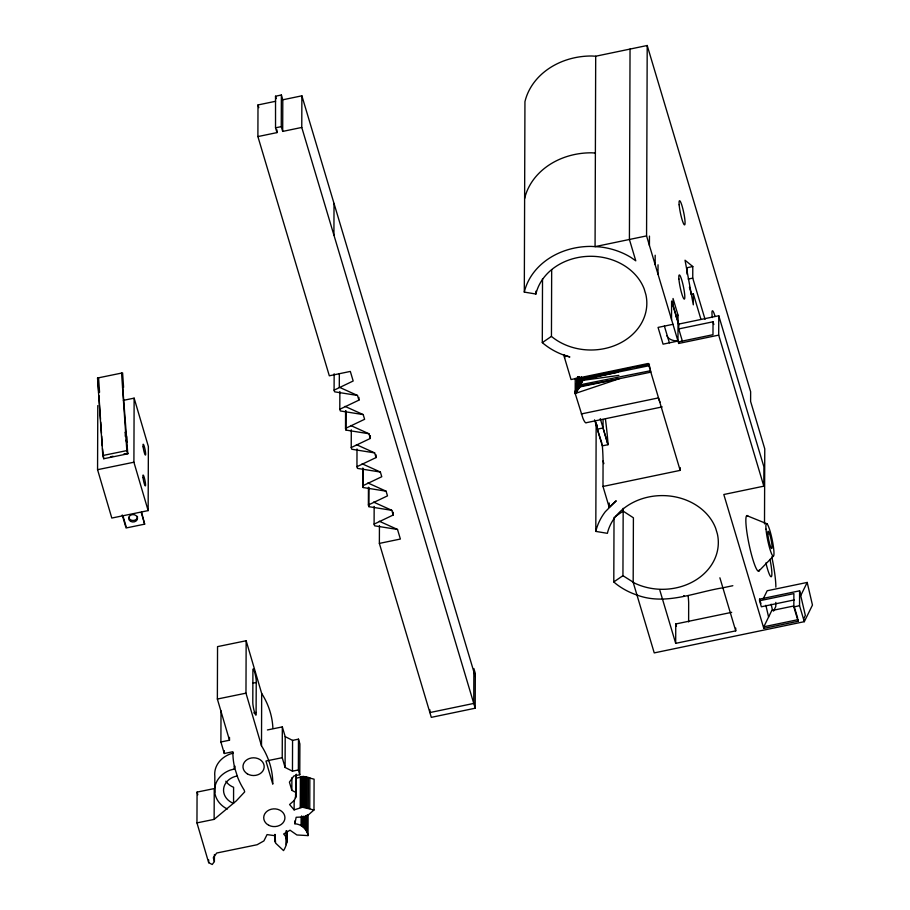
<?xml version="1.0" encoding="UTF-8"?>
<svg xmlns="http://www.w3.org/2000/svg" width="910" height="910" viewBox="0 0 910 910"><rect width="100%" height="100%" fill="white"/><g stroke="black" fill="none" stroke-linecap="round" stroke-linejoin="round"><path stroke-width="1.36" d="M798.127 621.257L798.127 619.642L763.82 626.785L763.808 628.401L798.127 621.257L793.827 606.902L793.884 593.616L759.566 600.759L761.363 606.777L794.293 599.917M682.386 341.182L678.735 328.931L678.746 324.085L673.025 304.941L673.047 298.491L678.052 315.247L677.973 341.057L678.678 343.457L718.695 335.119L718.764 315.759L678.746 324.085L678.03 322.618M688.631 621.939L688.665 602.704A34.159 4.584 78.2 0 0 688.165 596.141M123.362 400.354L134.134 398.148L148.375 446.526L148.148 510.601L111.805 518.052L97.563 469.685L97.791 405.598M122.77 387.865L127.787 453.806L103.751 458.731L102.523 448.641M125.273 436.322L125.284 432.079L126.706 436.891L126.683 442.544L125.978 440.144M148.148 510.601L133.906 462.223L134.134 398.148M122.236 514.98L126.058 527.982L144.656 524.16L141.607 512.25M196.958 822.89L197.072 792.098L214.237 788.583L214.134 819.375L196.958 822.89L208.674 862.691L212.246 864.5L214.396 861.52L214.43 854.524M208.674 862.691L208.686 859.893M214.771 792.326L214.828 776.196A26.333 22.033 0.2 0 1 230.139 754.026L233.347 753.127M214.134 819.375L236.202 800.959L244.699 791.882L244.164 790.051A95.778 80.137 0.2 0 1 237.874 777.857L234.791 768.233A95.778 80.137 0.2 0 1 232.88 751.728L224.292 753.491L220.902 741.98L229.491 740.217L217.365 699.039L217.547 646.623L246.155 640.754L261.671 693.431A95.778 80.137 0.2 0 1 272.898 728.432M220.902 741.98L221.016 710.824M224.292 753.491L224.304 750.659M229.491 740.217L229.502 737.384M227.443 808.979L225.1 807.796A26.333 22.033 0.2 0 1 230.082 770.167L234.37 768.973L234.37 766.277M234.962 766.152L234.37 768.973M267.415 729.957L282.327 726.897L282.225 757.689L265.959 761.033L272.784 784.17A95.778 80.137 0.2 0 0 268.973 761.215L267.779 758.053A95.778 80.137 0.2 0 0 261.5 745.859L245.973 693.17L246.155 640.754M429.884 709.811L429.873 712.564L473.757 703.43L473.882 668.577L475.304 673.366L475.191 708.219L431.306 717.353L379.368 543.407L400.377 539.038L397.522 529.461L374.601 525.821L374.101 524.126L393.2 515.014L391.8 510.317L368.891 506.677L368.379 504.982L387.489 495.87L386.079 491.173L363.17 487.533L362.669 485.838L381.768 476.726L380.369 472.028L357.459 468.388L356.947 466.693L376.046 457.582L374.647 452.884L351.738 449.244L351.226 447.549L370.336 438.438L368.937 433.74L346.016 430.1L345.516 428.405L364.614 419.294L363.215 414.596L340.306 410.956L339.794 409.261L358.904 400.138L357.505 395.452L334.584 391.812L334.095 390.151L353.182 380.994L350.327 371.428L329.318 375.796L257.894 136.58L257.996 104.946L275.605 101.283M256.097 712.45L256.233 682.477A7.075 0.933 78.4 0 0 254.72 672.433A7.075 0.933 78.4 0 0 252.912 670.727L252.798 702.77A7.075 0.933 78.4 0 0 254.698 712.837A7.075 0.933 78.4 0 0 256.142 713.099L256.097 712.45L253.81 712.917M261.5 745.859L261.671 693.431M308.103 814.598L308.024 835.596L296.899 834.982L290.028 830.193L283.647 833.992C288.641 838.69 286.73 845.64 283.545 850.6L275.605 843.126L274.934 834.368M275.093 842.046L275.002 834.652M282.692 131.415L282.794 99.793L301.881 95.823L301.767 127.445L282.692 131.415L281.258 126.638L281.372 95.004L275.525 96.221L275.537 127.821L276.97 132.61L257.894 136.58M285.194 736.645L292.565 740.376L298.48 739.159L298.366 769.962L292.463 771.168L285.092 767.437L285.194 736.645L282.327 726.897M286.195 844.662L286.24 830.659M286.502 843.581L286.525 830.75M286.684 842.614L286.616 831.035M286.775 841.739L286.832 831.194M296.694 778.118L303.485 776.469L314.087 779.176L313.973 809.98L302.484 807.25L294.123 809.877L289.585 804.531L294.487 800.208L296.159 795.158L296.148 792.599L291.837 790.335L291.882 777.731M292.463 771.168L292.565 740.376M294.123 809.877L294.158 800.072M308.024 835.596C307.079 829.101 301.415 824.153 294.863 823.755L294.863 820.945M295.568 798.07L295.579 793.873M295.818 797.228L295.83 794.43M296.023 796.25L296.216 774.399M296.159 795.158L296.273 774.342M291.837 790.335L289.414 782.122L293.873 775.957L299.777 774.751L299.89 743.948L298.48 739.159M300.277 807.488L300.38 776.696M300.618 807.42L300.721 776.628M301.096 807.341L301.199 776.548M301.233 825.711L301.255 817.316M301.528 825.859L301.563 816.065M301.711 807.284L301.813 776.48M301.938 826.098L301.972 816.293M302.427 826.416L302.461 816.611M302.484 807.25L302.586 776.446M302.996 826.849L303.03 817.043M303.383 807.261L303.485 776.469M303.622 827.383L303.656 816.19M304.281 828.054L304.327 816.861L308.74 814.564L313.973 809.98M304.418 807.341L304.52 776.548M304.975 828.862L305.021 816.259M305.589 807.5L305.692 776.696M305.669 829.795L305.726 815.804M306.351 830.875L306.408 815.485M306.863 807.75L306.977 776.958M307 832.104L307.057 815.303M308.262 808.114L308.365 777.322M309.753 808.603L309.855 777.8M333.913 235.087L334.027 203.465M334.095 390.151L334.152 373.783M339.339 373.578L339.293 387.228L357.505 395.452M339.794 409.261L339.862 391.516M345.516 428.405L345.572 410.672M346.016 430.1L346.084 411.001M351.226 447.549L351.294 429.816M356.947 466.693L357.004 448.96M358.904 400.138L358.915 397.397M362.669 485.838L362.726 468.104M363.17 487.533L363.238 468.434M368.379 504.982L368.448 487.248M368.891 506.677L368.959 487.578M370.336 438.438L370.347 435.685M374.101 524.126L374.158 506.392M376.046 457.582L376.058 454.829M379.368 543.407L379.436 525.536M393.2 515.014L393.211 512.262M551.676 269.587L551.449 336.382L552.245 337.064A55.999 46.854 0.2 0 0 617.503 344.378A55.999 46.854 0.2 0 0 645.907 294.715L644.2 289.005A55.999 46.854 0.2 0 0 587.667 256.358A55.999 46.854 0.2 0 0 535.899 294.021L524.308 292.099L524.945 101.692A67.818 56.739 0.2 0 1 591.898 55.999L595.697 56.227L647.203 45.5L750.636 391.732L750.602 401.412L764.764 448.846L764.502 523.864M535.899 294.021L535.91 291.189M623.179 508.315L622.94 575.689L635.043 583.344A55.999 46.854 0.2 0 0 694.956 580.569A55.999 46.854 0.2 0 0 717.398 534.022L715.692 528.312A55.999 46.854 0.2 0 0 659.159 495.666A55.999 46.854 0.2 0 0 607.38 533.328L595.8 531.406A67.806 56.739 0.2 0 1 605.309 511.704L616.218 500.796L609.199 507.268L602.989 486.452L680.168 470.379L648.238 363.477L571.036 379.538L563.745 355.048L569.865 356.97C559.764 354.343 550.209 349.429 542.303 342.626L542.519 278.676M564.644 358.051L564.655 355.218M662.218 406.906L586.506 422.661A29.382 3.936 78.2 0 1 582.912 418.247L575.2 393.495L575.256 378.31M618.88 375.386L583.105 380.323C586.302 370.87 572.595 393.95 575.2 393.495L619.369 378.697L580.034 386.215L575.2 393.495L577.566 376.967M595.697 56.227L595.072 246.633L646.566 235.906L647.203 45.5M595.8 531.406L596.164 422.376M602.989 486.452L603.068 460.949A124.579 16.733 78.2 0 0 602.511 448.027L602.249 444.433M594.548 419.828L602.329 445.843L607.982 444.717L603.046 427.973L603.068 419.555M609.199 507.268L609.222 503.014M732.846 585.71L722.87 587.792C694.819 592.308 665.426 605.753 636.966 595.049A67.806 56.739 0.2 0 1 615.604 583.526L613.795 581.934L614.022 517.38M630.038 49.072L629.413 239.478L635.783 260.829L631.039 257.496A67.806 56.739 0.2 0 0 599.758 246.906L591.261 246.405A67.818 56.739 0.2 0 0 524.308 292.099M672.968 324.313L658.055 327.418L663.06 344.162L677.973 341.057L649.433 245.484L649.456 236.088M655.143 264.628L655.177 255.232M657.998 274.194L658.032 264.799M671.534 319.524L671.591 301.085L678.746 325.007M735.735 628.093L735.724 630.857L675.686 643.347L675.755 623.976L731.697 612.339M678.678 343.457L678.689 341.841L712.985 334.698L713.03 321.787L678.735 328.931M680.168 470.379L680.179 467.547M687.05 274.149L687.073 267.711L692.794 266.528L692.749 278.119L705.057 319.33M691.054 294.328L693.34 293.862L693.306 304.839L685.037 260.226L692.794 266.528M759.566 600.759L759.577 599.144L799.606 590.817L805.339 615.422L803.655 618.834L804.315 621.666L654.233 652.902L633.178 582.332L633.405 517.79L623.168 511.136L615.16 516.607M763.808 628.401L723.814 494.505L763.831 486.167L763.899 466.807L718.764 315.759M775.809 602.397L775.786 606.549L773.545 611.111M763.171 598.905L767.176 590.761L807.193 582.434L812.459 605.07L804.315 621.666L799.549 605.707L799.606 590.817M601.84 443.159L597.324 429.156L597.347 424.947M581.308 413.948L658.408 397.909A29.382 3.936 78.2 0 0 660 402.197M577.736 376.729L575.2 393.495L581.41 383.19L579.92 386.921L575.2 393.495L577.668 376.945M579.92 386.921L650.707 372.179L650.57 370.723L580.603 384.725L575.2 393.495L577.986 376.786M649.49 365.627L583.674 379.163L575.2 393.495L578.248 376.876M583.788 378.628L575.2 393.495L578.294 377.354M294.863 823.755L296.159 817.294L304.338 816.861M618.095 371.485L583.788 377.991L575.2 393.495L578.646 377.297M649.49 364.068L583.674 377.786L575.2 393.495L578.965 377.673M583.446 377.877L575.2 393.495L579.101 377.343M591.375 376.808L583.117 378.185L575.2 393.495L579.317 377.013M581.422 380.039L575.2 393.495L579.738 377.115M581.399 376.797L575.2 393.495L580.17 377.593M575.2 393.495L579.977 380.096L582.696 379.55M763.82 626.785L772.328 609.427L771.123 604.206M800.914 595.231L807.193 582.434M758.712 571.207L773.398 556.124M675.971 316.851L678.052 315.247M542.303 342.626L551.449 336.382M613.795 581.934L622.94 575.689M583.435 379.709L618.152 372.144M275.537 127.821L281.258 126.638M688.176 279.063L692.749 278.119M619.266 370.825L630.164 368.561M636.977 367.139L647.874 364.876M771.771 610.564L793.736 606.003M793.827 606.902L799.549 605.707M597.324 429.156L603.046 427.973L607.982 444.717M103.751 458.731L102.807 455.523L97.541 378.014L122.6 372.873L123.578 387.285L122.554 387.501M98.519 392.426L99.543 392.221L98.564 377.809M102.807 455.523L126.843 450.598L121.576 373.089L121.815 373.896M110.428 456.82L113.102 456.263M123.783 454.079L127.787 453.26M97.563 469.685L133.906 462.223M252.798 683.183L256.233 682.477M217.365 699.039L245.973 693.17M580.478 378.605L617.879 371.109M595.379 153.039L591.58 152.812A67.818 56.739 0.2 0 0 524.626 198.505M683.626 595.777L684.365 596.073M746.814 515.629L767.084 523.841M345.004 406.372L363.215 414.596M350.725 425.516L368.937 433.74M356.447 444.66L374.647 452.884M362.157 463.804L380.369 472.028M367.879 482.948L386.079 491.173M373.589 502.092L391.8 510.317M379.311 521.237L397.522 529.461M718.695 335.119L763.831 486.167M713.03 321.787L713.838 324.506M646.566 235.906L649.433 245.484M603.068 460.949L603.876 463.634M794.225 606.595L797.729 618.345M693.34 293.862L700.962 319.387M689.416 287.287L691.395 293.93M759.577 599.144L760.896 603.558M664.391 326.099L669.396 342.842M735.724 630.857L719.89 577.793M675.755 623.976L676.46 626.376M659.852 590.294L675.686 643.347M600.27 418.646L603.046 427.973M301.881 95.823L475.293 676.585M301.767 127.445L475.191 708.219M281.372 95.004L282.794 99.793M275.525 96.221L276.242 98.61M257.996 104.946L258.815 107.664M298.366 769.962L299.777 774.751M282.225 757.689L285.092 767.437M126.843 450.598L127.787 453.806M141.221 512.466L144.656 524.16M97.541 378.014L97.779 378.833M123.009 516.061L126.069 526.458M197.072 792.098L197.845 794.76M214.396 861.52L213.293 857.732L216.694 853.023L257.098 844.742L263.889 840.92L267.062 834.595L274.786 835.687L274.911 841.363M649.649 366.468L650.218 368.868M765.867 605.286L768.597 617.037M97.973 381.62L98.735 392.79M98.917 395.588L100.532 419.317M100.726 422.115L101.476 433.274M101.67 436.072L102.329 445.843M276.97 129.857L276.97 132.61M605.423 419.066A124.579 16.733 78.2 0 1 607.982 443.227M712.337 317.533A12.365 1.661 78.2 0 1 714.964 316.077M771.794 556.84A35.388 4.755 78.2 0 1 775.855 587.178M769.996 559.377A17.677 2.377 78.2 0 1 771.35 576.69A17.677 2.377 78.2 0 1 765.913 562.903M759.406 569.762A28.449 3.822 78.2 0 1 749.271 545.363A28.449 3.822 78.2 0 1 747.918 516.072M677.973 341.057A19.155 10.169 -16.6 0 1 666.916 335.733M237.18 775.98A17.449 14.594 0.2 0 0 223.644 788.606A17.449 14.594 0.2 0 0 233.551 803.428L233.597 787.286A17.449 14.594 0.2 0 1 225.816 781.201M137.478 516.402A4.425 3.697 0.2 0 1 133.679 520.44A4.425 3.697 0.2 0 1 128.719 517.403M678.905 279.051A12.365 1.661 78.2 0 0 683.91 298.878A12.365 1.661 78.2 0 0 682.602 283.055A12.365 1.661 78.2 0 0 678.905 279.051M679.156 204.818A12.365 1.661 78.2 0 0 684.161 224.656A12.365 1.661 78.2 0 0 682.853 208.822A12.365 1.661 78.2 0 0 679.156 204.818M767.847 534.17A8.838 1.183 78.2 0 0 771.418 548.355A8.838 1.183 78.2 0 0 770.486 537.036A8.838 1.183 78.2 0 0 767.847 534.17M766.004 529.142A16.653 2.241 78.2 0 0 772.749 555.862A16.653 2.241 78.2 0 0 770.997 534.545A16.653 2.241 78.2 0 0 766.004 529.142M268.837 825.313A10.613 8.872 0.2 0 0 284.932 817.908A10.613 8.872 0.2 0 0 269.212 809.945A10.613 8.872 0.2 0 0 268.837 825.313M247.292 773.807A10.613 8.872 0.2 0 0 264.127 767.665A10.613 8.872 0.2 0 0 249.34 758.53A10.613 8.872 0.2 0 0 247.292 773.807M143.029 477.636A5.528 0.728 78.4 0 0 145.304 485.917A5.528 0.728 78.4 0 0 144.394 477.966A5.528 0.728 78.4 0 0 143.029 477.636M143.132 446.81A5.528 0.728 78.4 0 0 145.407 455.091A5.528 0.728 78.4 0 0 144.497 447.14A5.528 0.728 78.4 0 0 143.132 446.81M130.721 521.419A4.425 3.697 0.2 0 0 137.49 518.438A4.425 3.697 0.2 0 0 131.006 515.026A4.425 3.697 0.2 0 0 130.721 521.419"/></g></svg>
